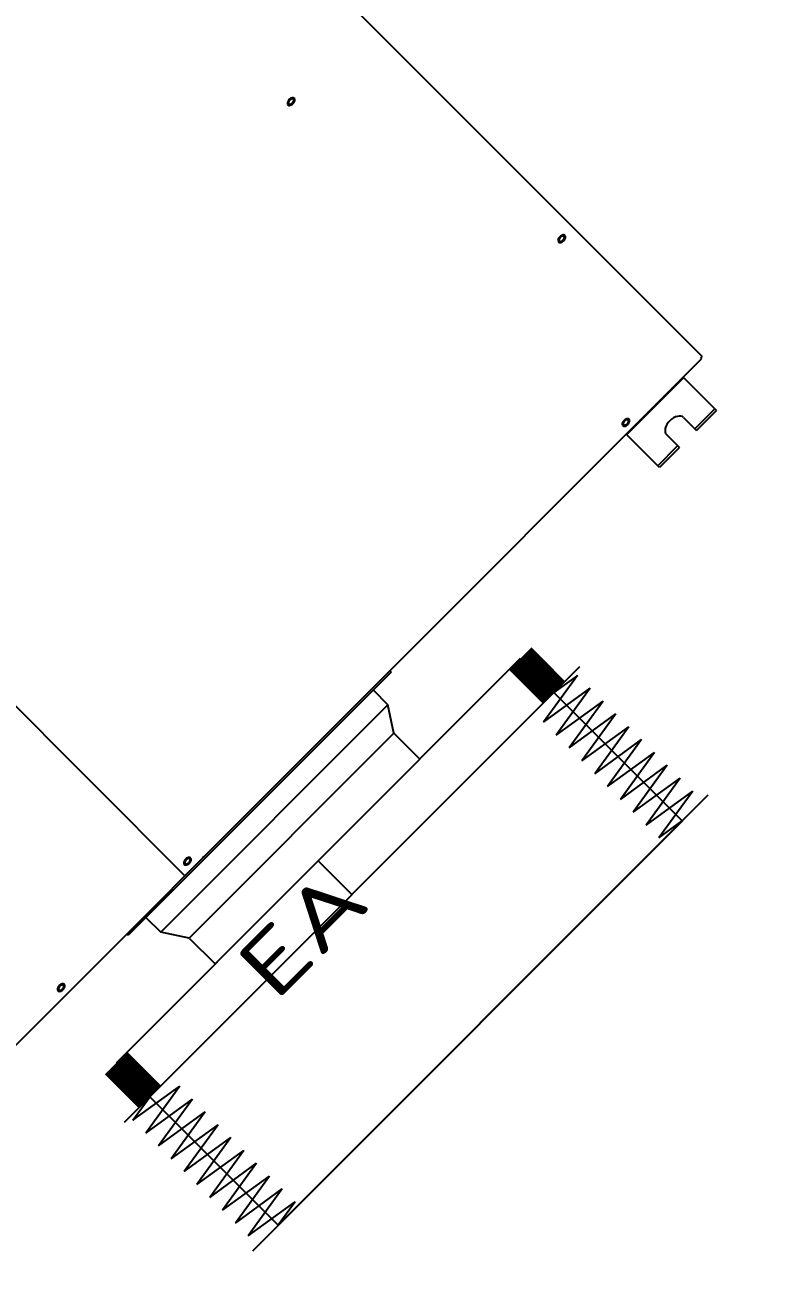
# Model space of a CAD drawing. Extents: x 815029915 to 815825525, y 579155098 to 579748855.
# Drawn here: x 815236520 to 815237344, y 579440407 to 579441779 of the extents above; entities that cross this region are included whole.
import ezdxf

# ---------------------------------------------------------------- set-up
doc = ezdxf.new("R2010")
doc.units = 0
doc.header["$LTSCALE"] = 100
doc.header["$MEASUREMENT"] = 0
doc.linetypes.add('CENTER2', pattern=[1.125, 0.75, -0.125, 0.125, -0.125])
for name, color, linetype in [('AXIS', 3, 'Continuous'), ('H-全热回收除霾新风机-设备', 7, 'Continuous'), ('H-通风-排风-中心线', 5, 'CENTER2'), ('H-通风-排风-法兰', 2, 'Continuous'), ('H-通风-排风-端线', 2, 'Continuous'), ('H-通风-排风-阀门', 7, 'Continuous'), ('H-通风-排风-风管', 31, 'Continuous')]:
    doc.layers.add(name, color=color, linetype=linetype)
doc.styles.add('_TCH_DIM_T3', font='SIMPLEX', dxfattribs={"width": 0.705882, "bigfont": 'GBCBIG'})
doc.styles.get("Standard").update_dxf_attribs({"font": 'gbenor.shx', "bigfont": 'gbcbig.shx'})
doc.dimstyles.new('_TCH_ARCH-100', dxfattribs={"dimscale": 100, "dimtxt": 2.975, "dimasz": 1, "dimexe": 2.5, "dimexo": 3, "dimgap": 1, "dimtad": 1, "dimdec": 0, "dimzin": 0, "dimdsep": 46, "dimtxsty": '_TCH_DIM_T3', "dimblk": 'ARCHTICK', "dimcen": 0.09, "dimclrt": 7, "dimazin": 2, "dimtfac": 1, "dimtdec": 0, "dimtix": 1, "dimtmove": 2, "dimatfit": 3, "dimfxl": 0, "dimtolj": 1, "dimtzin": 0, "dimarcsym": 0})

# ---------------------------------------------------------------- blocks, each defined once
blk = doc.blocks.new('_ArchTick')
at = {"color": 0, "linetype": 'ByBlock', "const_width": 0.4}
blk.add_lwpolyline([(-0.5, -0.5), (0.5, 0.5)], dxfattribs=at)
blk = doc.blocks.new('*D244')
at = {"layer": 'AXIS', "color": 0, "lineweight": -2, "transparency": 16777216}
for p, q in [((815249559.1, 579446438.2), (815251857.2, 579444140.1)), ((815236760.5, 579429396.9), (815251680.5, 579444316.9)), ((815234639.2, 579431518.2), (815236937.3, 579429220.2))]:
    blk.add_line(p, q, dxfattribs=at)
at = {"layer": 'Defpoints', "color": 0, "transparency": 16777216}
for p in [(815249347, 579446650.3), (815251680.5, 579444316.9), (815234427.1, 579431730.4)]:
    blk.add_point(p, dxfattribs=at)
at = {"layer": 'AXIS', "color": 0, "lineweight": -2, "transparency": 16777216, "xscale": 100, "yscale": 100, "zscale": 100}
for p, rotation in [((815251680.5, 579444316.9), 44.99999999977111), ((815236760.5, 579429396.9), 224.9999999997711)]:
    blk.add_blockref('_ArchTick', p, dxfattribs=dict(at, rotation=rotation))
at = {"layer": 'AXIS', "color": 7, "transparency": 16777216, "insert": (815244044.6, 579437032.8), "char_height": 297.5, "attachment_point": 5, "rotation": 45, "style": '_TCH_DIM_T3'}
blk.add_mtext('\\A1;21100', dxfattribs=at)
blk = doc.blocks.new('00000031Body')
for p, q in [((-237.5, 550), (-250, 500)), ((-237.5, 550), (-212.5, 450)), ((-212.5, 450), (-187.5, 550)), ((-187.5, 550), (-162.5, 450)), ((-162.5, 450), (-137.5, 550)), ((-137.5, 550), (-112.5, 450)), ((-112.5, 450), (-87.5, 550)), ((-87.5, 550), (-62.5, 450)), ((-62.5, 450), (-37.5, 550)), ((-37.5, 550), (-12.5, 450)), ((-12.5, 450), (12.5, 550)), ((12.5, 550), (37.5, 450)), ((37.5, 450), (62.5, 550)), ((62.5, 550), (87.5, 450)), ((87.5, 450), (112.5, 550)), ((112.5, 550), (137.5, 450)), ((137.5, 450), (162.5, 550)), ((162.5, 550), (187.5, 450)), ((187.5, 450), (212.5, 550)), ((212.5, 550), (237.5, 450)), ((-250, 500), (250, 500)), ((237.5, 450), (250, 500)), ((250, -500), (250, 500)), ((-237.5, -550), (-212.5, -450)), ((-212.5, -450), (-187.5, -550)), ((-187.5, -550), (-162.5, -450)), ((-162.5, -450), (-137.5, -550)), ((-137.5, -550), (-112.5, -450)), ((-112.5, -450), (-87.5, -550)), ((-87.5, -550), (-62.5, -450)), ((-62.5, -450), (-37.5, -550)), ((-37.5, -550), (-12.5, -450)), ((-12.5, -450), (12.5, -550)), ((12.5, -550), (37.5, -450)), ((37.5, -450), (62.5, -550)), ((62.5, -550), (87.5, -450)), ((87.5, -450), (112.5, -550)), ((112.5, -550), (137.5, -450)), ((137.5, -450), (162.5, -550)), ((162.5, -550), (187.5, -450)), ((187.5, -450), (212.5, -550)), ((212.5, -550), (237.5, -450)), ((237.5, -450), (250, -500)), ((-237.5, -550), (-250, -500))]:
    blk.add_line(p, q)
at = {"color": 0, "linetype": 'ByBlock', "lineweight": -2}
for p, q in [((-250, -500), (-250, 500)), ((250, -500), (250, 500)), ((-250, -500), (250, -500))]:
    blk.add_line(p, q, dxfattribs=at)

msp = doc.modelspace()

# ---------------------------------------------------------------- linework, layer by layer
at = {"layer": 'H-全热回收除霾新风机-设备'}
for p, q in [((815236521.3, 579442159), (815237266.6, 579441413.7)), ((815236521.3, 579442159), (815237266.6, 579441413.7)), ((815236812.9, 579441697.8), (815236812.1, 579441697.3)), ((815236812.9, 579441697.8), (815236812.1, 579441697.3)), ((815236813.7, 579441698.2), (815236812.9, 579441697.8)), ((815236813.7, 579441698.2), (815236812.9, 579441697.8)), ((815236814.5, 579441698.5), (815236813.7, 579441698.2)), ((815236814.5, 579441698.5), (815236813.7, 579441698.2)), ((815236815.2, 579441698.6), (815236814.5, 579441698.5)), ((815236815.2, 579441698.6), (815236814.5, 579441698.5)), ((815236815.9, 579441698.6), (815236815.2, 579441698.6)), ((815236815.9, 579441698.6), (815236815.2, 579441698.6)), ((815236816.5, 579441698.4), (815236815.9, 579441698.6)), ((815236816.5, 579441698.4), (815236815.9, 579441698.6)), ((815236817, 579441698), (815236816.5, 579441698.4)), ((815236817, 579441698), (815236816.5, 579441698.4)), ((815236817.4, 579441697.5), (815236817, 579441698)), ((815236817.4, 579441697.5), (815236817, 579441698)), ((815236809.5, 579441693.5), (815236809.4, 579441692.8)), ((815236809.5, 579441693.5), (815236809.4, 579441692.8)), ((815236809.4, 579441692.8), (815236809.4, 579441692.1)), ((815236809.4, 579441692.8), (815236809.4, 579441692.1)), ((815236809.4, 579441692.1), (815236809.6, 579441691.5)), ((815236809.4, 579441692.1), (815236809.6, 579441691.5)), ((815236809.8, 579441694.3), (815236809.5, 579441693.5)), ((815236809.8, 579441694.3), (815236809.5, 579441693.5)), ((815236809.6, 579441691.5), (815236810, 579441691)), ((815236809.6, 579441691.5), (815236810, 579441691)), ((815236810.2, 579441695.1), (815236809.8, 579441694.3)), ((815236810.2, 579441695.1), (815236809.8, 579441694.3)), ((815236810, 579441691), (815236810.5, 579441690.6)), ((815236810, 579441691), (815236810.5, 579441690.6)), ((815236810.7, 579441695.9), (815236810.2, 579441695.1)), ((815236810.7, 579441695.9), (815236810.2, 579441695.1)), ((815236810.5, 579441690.6), (815236811.1, 579441690.4)), ((815236810.5, 579441690.6), (815236811.1, 579441690.4)), ((815236810.8, 579441694.4), (815236810.6, 579441693.8)), ((815236810.8, 579441694.4), (815236810.6, 579441693.8)), ((815236810.6, 579441693.8), (815236810.6, 579441693.3)), ((815236810.6, 579441693.8), (815236810.6, 579441693.3)), ((815236810.6, 579441693.3), (815236810.6, 579441692.8)), ((815236810.6, 579441693.3), (815236810.6, 579441692.8)), ((815236810.6, 579441692.8), (815236810.7, 579441692.3)), ((815236810.6, 579441692.8), (815236810.7, 579441692.3)), ((815236811.4, 579441696.7), (815236810.7, 579441695.9)), ((815236811.4, 579441696.7), (815236810.7, 579441695.9)), ((815236810.7, 579441692.3), (815236811, 579441692)), ((815236810.7, 579441692.3), (815236811, 579441692)), ((815236811.1, 579441695), (815236810.8, 579441694.4)), ((815236811.1, 579441695), (815236810.8, 579441694.4)), ((815236811, 579441692), (815236811.3, 579441691.8)), ((815236811, 579441692), (815236811.3, 579441691.8)), ((815236811.5, 579441695.5), (815236811.1, 579441695)), ((815236811.5, 579441695.5), (815236811.1, 579441695)), ((815236811.1, 579441690.4), (815236811.8, 579441690.4)), ((815236811.1, 579441690.4), (815236811.8, 579441690.4)), ((815236811.3, 579441691.8), (815236811.8, 579441691.6)), ((815236811.3, 579441691.8), (815236811.8, 579441691.6)), ((815236812.1, 579441697.3), (815236811.4, 579441696.7)), ((815236812.1, 579441697.3), (815236811.4, 579441696.7)), ((815236812, 579441696), (815236811.5, 579441695.5)), ((815236812, 579441696), (815236811.5, 579441695.5)), ((815236811.8, 579441691.6), (815236812.3, 579441691.6)), ((815236811.8, 579441691.6), (815236812.3, 579441691.6)), ((815236811.8, 579441690.4), (815236812.5, 579441690.5)), ((815236811.8, 579441690.4), (815236812.5, 579441690.5)), ((815236812.5, 579441696.5), (815236812, 579441696)), ((815236812.5, 579441696.5), (815236812, 579441696)), ((815236812.3, 579441691.6), (815236812.8, 579441691.7)), ((815236812.3, 579441691.6), (815236812.8, 579441691.7)), ((815236813, 579441696.9), (815236812.5, 579441696.5)), ((815236813, 579441696.9), (815236812.5, 579441696.5)), ((815236812.5, 579441690.5), (815236813.3, 579441690.8)), ((815236812.5, 579441690.5), (815236813.3, 579441690.8)), ((815236812.8, 579441691.7), (815236813.4, 579441691.9)), ((815236812.8, 579441691.7), (815236813.4, 579441691.9)), ((815236813.6, 579441697.2), (815236813, 579441696.9)), ((815236813.6, 579441697.2), (815236813, 579441696.9)), ((815236813.3, 579441690.8), (815236814.1, 579441691.2)), ((815236813.3, 579441690.8), (815236814.1, 579441691.2)), ((815236813.4, 579441691.9), (815236813.9, 579441692.1)), ((815236813.4, 579441691.9), (815236813.9, 579441692.1)), ((815236814.2, 579441697.4), (815236813.6, 579441697.2)), ((815236814.2, 579441697.4), (815236813.6, 579441697.2)), ((815236813.9, 579441692.1), (815236814.5, 579441692.5)), ((815236813.9, 579441692.1), (815236814.5, 579441692.5)), ((815236814.1, 579441691.2), (815236814.9, 579441691.7)), ((815236814.1, 579441691.2), (815236814.9, 579441691.7)), ((815236814.7, 579441697.4), (815236814.2, 579441697.4)), ((815236814.7, 579441697.4), (815236814.2, 579441697.4)), ((815236814.5, 579441692.5), (815236815, 579441693)), ((815236814.5, 579441692.5), (815236815, 579441693)), ((815236815.2, 579441697.4), (815236814.7, 579441697.4)), ((815236815.2, 579441697.4), (815236814.7, 579441697.4)), ((815236814.9, 579441691.7), (815236815.6, 579441692.4)), ((815236814.9, 579441691.7), (815236815.6, 579441692.4)), ((815236815, 579441693), (815236815.5, 579441693.5)), ((815236815, 579441693), (815236815.5, 579441693.5)), ((815236815.7, 579441697.3), (815236815.2, 579441697.4)), ((815236815.7, 579441697.3), (815236815.2, 579441697.4)), ((815236815.5, 579441693.5), (815236815.9, 579441694.1)), ((815236815.5, 579441693.5), (815236815.9, 579441694.1)), ((815236815.6, 579441692.4), (815236816.3, 579441693.1)), ((815236815.6, 579441692.4), (815236816.3, 579441693.1)), ((815236816, 579441697), (815236815.7, 579441697.3)), ((815236816, 579441697), (815236815.7, 579441697.3)), ((815236815.9, 579441694.1), (815236816.2, 579441694.6)), ((815236815.9, 579441694.1), (815236816.2, 579441694.6)), ((815236816.3, 579441696.7), (815236816, 579441697)), ((815236816.3, 579441696.7), (815236816, 579441697)), ((815236816.2, 579441694.6), (815236816.3, 579441695.2)), ((815236816.2, 579441694.6), (815236816.3, 579441695.2)), ((815236816.4, 579441696.2), (815236816.3, 579441696.7)), ((815236816.4, 579441696.2), (815236816.3, 579441696.7)), ((815236816.3, 579441695.2), (815236816.4, 579441695.7)), ((815236816.3, 579441695.2), (815236816.4, 579441695.7)), ((815236816.3, 579441693.1), (815236816.8, 579441693.9)), ((815236816.3, 579441693.1), (815236816.8, 579441693.9)), ((815236816.4, 579441695.7), (815236816.4, 579441696.2)), ((815236816.4, 579441695.7), (815236816.4, 579441696.2)), ((815236816.8, 579441693.9), (815236817.2, 579441694.7)), ((815236816.8, 579441693.9), (815236817.2, 579441694.7)), ((815236817.2, 579441694.7), (815236817.5, 579441695.5)), ((815236817.2, 579441694.7), (815236817.5, 579441695.5)), ((815236817.6, 579441696.9), (815236817.4, 579441697.5)), ((815236817.6, 579441696.9), (815236817.4, 579441697.5)), ((815236817.5, 579441695.5), (815236817.6, 579441696.3)), ((815236817.5, 579441695.5), (815236817.6, 579441696.3)), ((815236817.6, 579441696.3), (815236817.6, 579441696.9)), ((815236817.6, 579441696.3), (815236817.6, 579441696.9)), ((815235949.3, 579441589), (815236696.5, 579440841.7)), ((815235949.3, 579441589), (815236696.5, 579440841.7)), ((815237111.1, 579441546.8), (815237110.3, 579441546.3)), ((815237111.1, 579441546.8), (815237110.3, 579441546.3)), ((815237111.9, 579441547.2), (815237111.1, 579441546.8)), ((815237111.9, 579441547.2), (815237111.1, 579441546.8)), ((815237112.7, 579441547.5), (815237111.9, 579441547.2)), ((815237112.7, 579441547.5), (815237111.9, 579441547.2)), ((815237113.5, 579441547.6), (815237112.7, 579441547.5)), ((815237113.5, 579441547.6), (815237112.7, 579441547.5)), ((815237114.2, 579441547.6), (815237113.5, 579441547.6)), ((815237114.2, 579441547.6), (815237113.5, 579441547.6)), ((815237114.8, 579441547.3), (815237114.2, 579441547.6)), ((815237114.8, 579441547.3), (815237114.2, 579441547.6)), ((815237115.3, 579441547), (815237114.8, 579441547.3)), ((815237115.3, 579441547), (815237114.8, 579441547.3)), ((815237115.6, 579441546.5), (815237115.3, 579441547)), ((815237115.6, 579441546.5), (815237115.3, 579441547)), ((815237107.7, 579441542.5), (815237107.6, 579441541.7)), ((815237107.7, 579441542.5), (815237107.6, 579441541.7)), ((815237107.6, 579441541.7), (815237107.7, 579441541)), ((815237107.6, 579441541.7), (815237107.7, 579441541)), ((815237108, 579441543.3), (815237107.7, 579441542.5)), ((815237108, 579441543.3), (815237107.7, 579441542.5)), ((815237107.7, 579441541), (815237107.9, 579441540.4)), ((815237107.7, 579441541), (815237107.9, 579441540.4)), ((815237107.9, 579441540.4), (815237108.2, 579441540)), ((815237107.9, 579441540.4), (815237108.2, 579441540)), ((815237108.4, 579441544.1), (815237108, 579441543.3)), ((815237108.4, 579441544.1), (815237108, 579441543.3)), ((815237108.2, 579441540), (815237108.7, 579441539.6)), ((815237108.2, 579441540), (815237108.7, 579441539.6)), ((815237109, 579441544.9), (815237108.4, 579441544.1)), ((815237109, 579441544.9), (815237108.4, 579441544.1)), ((815237108.7, 579441539.6), (815237109.3, 579441539.4)), ((815237108.7, 579441539.6), (815237109.3, 579441539.4)), ((815237108.9, 579441542.8), (815237108.8, 579441542.2)), ((815237108.9, 579441542.8), (815237108.8, 579441542.2)), ((815237108.8, 579441542.2), (815237108.8, 579441541.7)), ((815237108.8, 579441542.2), (815237108.8, 579441541.7)), ((815237108.8, 579441541.7), (815237109, 579441541.3)), ((815237108.8, 579441541.7), (815237109, 579441541.3)), ((815237109.1, 579441543.4), (815237108.9, 579441542.8)), ((815237109.1, 579441543.4), (815237108.9, 579441542.8)), ((815237109.6, 579441545.6), (815237109, 579441544.9)), ((815237109.6, 579441545.6), (815237109, 579441544.9)), ((815237109, 579441541.3), (815237109.2, 579441541)), ((815237109, 579441541.3), (815237109.2, 579441541)), ((815237109.4, 579441543.9), (815237109.1, 579441543.4)), ((815237109.4, 579441543.9), (815237109.1, 579441543.4)), ((815237109.2, 579441541), (815237109.6, 579441540.7)), ((815237109.2, 579441541), (815237109.6, 579441540.7)), ((815237109.3, 579441539.4), (815237110, 579441539.4)), ((815237109.3, 579441539.4), (815237110, 579441539.4)), ((815237109.8, 579441544.5), (815237109.4, 579441543.9)), ((815237109.8, 579441544.5), (815237109.4, 579441543.9)), ((815237110.3, 579441546.3), (815237109.6, 579441545.6)), ((815237110.3, 579441546.3), (815237109.6, 579441545.6)), ((815237109.6, 579441540.7), (815237110, 579441540.6)), ((815237109.6, 579441540.7), (815237110, 579441540.6)), ((815237110.2, 579441545), (815237109.8, 579441544.5)), ((815237110.2, 579441545), (815237109.8, 579441544.5)), ((815237110, 579441540.6), (815237110.5, 579441540.5)), ((815237110, 579441540.6), (815237110.5, 579441540.5)), ((815237110, 579441539.4), (815237110.8, 579441539.5)), ((815237110, 579441539.4), (815237110.8, 579441539.5)), ((815237110.7, 579441545.5), (815237110.2, 579441545)), ((815237110.7, 579441545.5), (815237110.2, 579441545)), ((815237110.5, 579441540.5), (815237111.1, 579441540.6)), ((815237110.5, 579441540.5), (815237111.1, 579441540.6)), ((815237111.3, 579441545.8), (815237110.7, 579441545.5)), ((815237111.3, 579441545.8), (815237110.7, 579441545.5)), ((815237110.8, 579441539.5), (815237111.6, 579441539.7)), ((815237110.8, 579441539.5), (815237111.6, 579441539.7)), ((815237111.1, 579441540.6), (815237111.6, 579441540.8)), ((815237111.1, 579441540.6), (815237111.6, 579441540.8)), ((815237111.9, 579441546.1), (815237111.3, 579441545.8)), ((815237111.9, 579441546.1), (815237111.3, 579441545.8)), ((815237111.6, 579441540.8), (815237112.2, 579441541.1)), ((815237111.6, 579441540.8), (815237112.2, 579441541.1)), ((815237111.6, 579441539.7), (815237112.4, 579441540.1)), ((815237111.6, 579441539.7), (815237112.4, 579441540.1)), ((815237112.4, 579441546.3), (815237111.9, 579441546.1)), ((815237112.4, 579441546.3), (815237111.9, 579441546.1)), ((815237112.2, 579441541.1), (815237112.8, 579441541.5)), ((815237112.2, 579441541.1), (815237112.8, 579441541.5)), ((815237113, 579441546.4), (815237112.4, 579441546.3)), ((815237113, 579441546.4), (815237112.4, 579441546.3)), ((815237112.4, 579441540.1), (815237113.2, 579441540.7)), ((815237112.4, 579441540.1), (815237113.2, 579441540.7)), ((815237112.8, 579441541.5), (815237113.3, 579441542)), ((815237112.8, 579441541.5), (815237113.3, 579441542)), ((815237113.5, 579441546.4), (815237113, 579441546.4)), ((815237113.5, 579441546.4), (815237113, 579441546.4)), ((815237113.2, 579441540.7), (815237113.9, 579441541.3)), ((815237113.2, 579441540.7), (815237113.9, 579441541.3)), ((815237113.3, 579441542), (815237113.7, 579441542.5)), ((815237113.3, 579441542), (815237113.7, 579441542.5)), ((815237113.9, 579441546.2), (815237113.5, 579441546.4)), ((815237113.9, 579441546.2), (815237113.5, 579441546.4)), ((815237113.7, 579441546.2), (815237114.5, 579441545.5)), ((815237113.7, 579441546.2), (815237114.5, 579441545.5)), ((815237113.7, 579441542.5), (815237114.1, 579441543)), ((815237113.7, 579441542.5), (815237114.1, 579441543)), ((815237114.3, 579441546), (815237113.9, 579441546.2)), ((815237114.3, 579441546), (815237113.9, 579441546.2)), ((815237113.9, 579441541.3), (815237114.5, 579441542.1)), ((815237113.9, 579441541.3), (815237114.5, 579441542.1)), ((815237114.1, 579441543), (815237114.4, 579441543.6)), ((815237114.1, 579441543), (815237114.4, 579441543.6)), ((815237114.5, 579441545.6), (815237114.3, 579441546)), ((815237114.5, 579441545.6), (815237114.3, 579441546)), ((815237114.4, 579441543.6), (815237114.6, 579441544.2)), ((815237114.4, 579441543.6), (815237114.6, 579441544.2)), ((815237114.6, 579441545.2), (815237114.5, 579441545.6)), ((815237114.6, 579441545.2), (815237114.5, 579441545.6)), ((815237114.5, 579441542.1), (815237115.1, 579441542.8)), ((815237114.5, 579441542.1), (815237115.1, 579441542.8)), ((815237114.7, 579441544.7), (815237114.6, 579441545.2)), ((815237114.7, 579441544.7), (815237114.6, 579441545.2)), ((815237114.6, 579441544.2), (815237114.7, 579441544.7)), ((815237114.6, 579441544.2), (815237114.7, 579441544.7)), ((815237115.1, 579441542.8), (815237115.5, 579441543.7)), ((815237115.1, 579441542.8), (815237115.5, 579441543.7)), ((815237115.5, 579441543.7), (815237115.8, 579441544.5)), ((815237115.5, 579441543.7), (815237115.8, 579441544.5)), ((815237115.8, 579441545.9), (815237115.6, 579441546.5)), ((815237115.8, 579441545.9), (815237115.6, 579441546.5)), ((815237115.9, 579441545.2), (815237115.8, 579441545.9)), ((815237115.9, 579441545.2), (815237115.8, 579441545.9)), ((815237115.8, 579441544.5), (815237115.9, 579441545.2)), ((815237115.8, 579441544.5), (815237115.9, 579441545.2)), ((815235854.1, 579439999.3), (815237266, 579441411.2)), ((815235854.1, 579439999.3), (815237266, 579441411.2)), ((815237265, 579441412.1), (815237266.6, 579441413.7)), ((815237265, 579441412.1), (815237266.6, 579441413.7)), ((815237265, 579441412.1), (815237266, 579441411.2)), ((815237265, 579441412.1), (815237266, 579441411.2)), ((815237183.4, 579441327.7), (815237246.1, 579441390.3)), ((815237183.4, 579441327.7), (815237246.1, 579441390.3)), ((815237282.3, 579441354.2), (815237245.6, 579441390.8)), ((815237282.3, 579441354.2), (815237245.6, 579441390.8)), ((815237258.4, 579441334.2), (815237280.4, 579441356.1)), ((815237258.4, 579441334.2), (815237280.4, 579441356.1)), ((815237178.8, 579441340.9), (815237178.6, 579441340.1)), ((815237178.8, 579441340.9), (815237178.6, 579441340.1)), ((815237179.2, 579441341.7), (815237178.8, 579441340.9)), ((815237179.2, 579441341.7), (815237178.8, 579441340.9)), ((815237179.8, 579441342.5), (815237179.2, 579441341.7)), ((815237179.8, 579441342.5), (815237179.2, 579441341.7)), ((815237179.9, 579441341), (815237179.7, 579441340.4)), ((815237179.9, 579441341), (815237179.7, 579441340.4)), ((815237180.4, 579441343.2), (815237179.8, 579441342.5)), ((815237180.4, 579441343.2), (815237179.8, 579441342.5)), ((815237180.2, 579441341.6), (815237179.9, 579441341)), ((815237180.2, 579441341.6), (815237179.9, 579441341)), ((815237180.6, 579441342.1), (815237180.2, 579441341.6)), ((815237180.6, 579441342.1), (815237180.2, 579441341.6)), ((815237181.2, 579441343.9), (815237180.4, 579441343.2)), ((815237181.2, 579441343.9), (815237180.4, 579441343.2)), ((815237181, 579441342.6), (815237180.6, 579441342.1)), ((815237181, 579441342.6), (815237180.6, 579441342.1)), ((815237181.6, 579441343.1), (815237181, 579441342.6)), ((815237181.6, 579441343.1), (815237181, 579441342.6)), ((815237181.9, 579441344.4), (815237181.2, 579441343.9)), ((815237181.9, 579441344.4), (815237181.2, 579441343.9)), ((815237182.1, 579441343.5), (815237181.6, 579441343.1)), ((815237182.1, 579441343.5), (815237181.6, 579441343.1)), ((815237182.7, 579441344.8), (815237181.9, 579441344.4)), ((815237182.7, 579441344.8), (815237181.9, 579441344.4)), ((815237182.7, 579441343.8), (815237182.1, 579441343.5)), ((815237182.7, 579441343.8), (815237182.1, 579441343.5)), ((815237183.5, 579441345.1), (815237182.7, 579441344.8)), ((815237183.5, 579441345.1), (815237182.7, 579441344.8)), ((815237183.3, 579441344), (815237182.7, 579441343.8)), ((815237183.3, 579441344), (815237182.7, 579441343.8)), ((815237183.8, 579441344), (815237183.3, 579441344)), ((815237183.8, 579441344), (815237183.3, 579441344)), ((815237184.3, 579441345.2), (815237183.5, 579441345.1)), ((815237184.3, 579441345.2), (815237183.5, 579441345.1)), ((815237184.3, 579441344), (815237183.8, 579441344)), ((815237184.3, 579441344), (815237183.8, 579441344)), ((815237185, 579441345.2), (815237184.3, 579441345.2)), ((815237185, 579441345.2), (815237184.3, 579441345.2)), ((815237184.7, 579441343.9), (815237184.3, 579441344)), ((815237184.7, 579441343.9), (815237184.3, 579441344)), ((815237185.1, 579441343.6), (815237184.7, 579441343.9)), ((815237185.1, 579441343.6), (815237184.7, 579441343.9)), ((815237184.9, 579441340.7), (815237185.2, 579441341.2)), ((815237184.9, 579441340.7), (815237185.2, 579441341.2)), ((815237185.6, 579441345), (815237185, 579441345.2)), ((815237185.6, 579441345), (815237185, 579441345.2)), ((815237185.3, 579441343.3), (815237185.1, 579441343.6)), ((815237185.3, 579441343.3), (815237185.1, 579441343.6)), ((815237185.2, 579441341.2), (815237185.4, 579441341.8)), ((815237185.2, 579441341.2), (815237185.4, 579441341.8)), ((815237185.5, 579441342.8), (815237185.3, 579441343.3)), ((815237185.5, 579441342.8), (815237185.3, 579441343.3)), ((815237185.4, 579441341.8), (815237185.5, 579441342.3)), ((815237185.4, 579441341.8), (815237185.5, 579441342.3)), ((815237185.5, 579441342.3), (815237185.5, 579441342.8)), ((815237185.5, 579441342.3), (815237185.5, 579441342.8)), ((815237186.1, 579441344.6), (815237185.6, 579441345)), ((815237186.1, 579441344.6), (815237185.6, 579441345)), ((815237185.9, 579441340.5), (815237186.3, 579441341.3)), ((815237185.9, 579441340.5), (815237186.3, 579441341.3)), ((815237186.4, 579441344.1), (815237186.1, 579441344.6)), ((815237186.4, 579441344.1), (815237186.1, 579441344.6)), ((815237186.3, 579441341.3), (815237186.6, 579441342.1)), ((815237186.3, 579441341.3), (815237186.6, 579441342.1)), ((815237186.6, 579441343.5), (815237186.4, 579441344.1)), ((815237186.6, 579441343.5), (815237186.4, 579441344.1)), ((815237186.7, 579441342.8), (815237186.6, 579441343.5)), ((815237186.7, 579441342.8), (815237186.6, 579441343.5)), ((815237186.6, 579441342.1), (815237186.7, 579441342.8)), ((815237186.6, 579441342.1), (815237186.7, 579441342.8)), ((815237230.9, 579441342.8), (815237229.2, 579441340.9)), ((815237230.9, 579441342.8), (815237229.2, 579441340.9)), ((815237232.9, 579441344.6), (815237230.9, 579441342.8)), ((815237232.9, 579441344.6), (815237230.9, 579441342.8)), ((815237235, 579441346), (815237232.9, 579441344.6)), ((815237235, 579441346), (815237232.9, 579441344.6)), ((815237237.1, 579441347.1), (815237235, 579441346)), ((815237237.1, 579441347.1), (815237235, 579441346)), ((815237239.3, 579441347.8), (815237237.1, 579441347.1)), ((815237239.3, 579441347.8), (815237237.1, 579441347.1)), ((815237241.3, 579441348.1), (815237239.3, 579441347.8)), ((815237241.3, 579441348.1), (815237239.3, 579441347.8)), ((815237243.2, 579441348), (815237241.3, 579441348.1)), ((815237243.2, 579441348), (815237241.3, 579441348.1)), ((815237244.8, 579441347.5), (815237243.2, 579441348)), ((815237244.8, 579441347.5), (815237243.2, 579441348)), ((815237246.1, 579441346.5), (815237244.8, 579441347.5)), ((815237246.1, 579441346.5), (815237244.8, 579441347.5)), ((815237246.1, 579441346.5), (815237260.3, 579441332.2)), ((815237246.1, 579441346.5), (815237260.3, 579441332.2)), ((815237282.3, 579441354.2), (815237260.3, 579441332.2)), ((815237282.3, 579441354.2), (815237260.3, 579441332.2)), ((815237178.6, 579441340.1), (815237178.4, 579441339.4)), ((815237178.6, 579441340.1), (815237178.4, 579441339.4)), ((815237178.4, 579441339.4), (815237178.5, 579441338.7)), ((815237178.4, 579441339.4), (815237178.5, 579441338.7)), ((815237178.5, 579441338.7), (815237178.7, 579441338.1)), ((815237178.5, 579441338.7), (815237178.7, 579441338.1)), ((815237178.7, 579441338.1), (815237179, 579441337.6)), ((815237178.7, 579441338.1), (815237179, 579441337.6)), ((815237179, 579441337.6), (815237179.5, 579441337.2)), ((815237179, 579441337.6), (815237179.5, 579441337.2)), ((815237179.5, 579441337.2), (815237180.1, 579441337)), ((815237179.5, 579441337.2), (815237180.1, 579441337)), ((815237179.7, 579441340.4), (815237179.6, 579441339.9)), ((815237179.7, 579441340.4), (815237179.6, 579441339.9)), ((815237179.6, 579441339.9), (815237179.7, 579441339.4)), ((815237179.6, 579441339.9), (815237179.7, 579441339.4)), ((815237179.7, 579441339.4), (815237179.8, 579441338.9)), ((815237179.7, 579441339.4), (815237179.8, 579441338.9)), ((815237179.8, 579441338.9), (815237180.1, 579441338.6)), ((815237179.8, 579441338.9), (815237180.1, 579441338.6)), ((815237180.1, 579441338.6), (815237180.4, 579441338.3)), ((815237180.1, 579441338.6), (815237180.4, 579441338.3)), ((815237180.1, 579441337), (815237180.8, 579441337)), ((815237180.1, 579441337), (815237180.8, 579441337)), ((815237180.4, 579441338.3), (815237180.8, 579441338.2)), ((815237180.4, 579441338.3), (815237180.8, 579441338.2)), ((815237180.8, 579441338.2), (815237181.3, 579441338.2)), ((815237180.8, 579441338.2), (815237181.3, 579441338.2)), ((815237180.8, 579441337), (815237181.6, 579441337.1)), ((815237180.8, 579441337), (815237181.6, 579441337.1)), ((815237181.3, 579441338.2), (815237181.9, 579441338.3)), ((815237181.3, 579441338.2), (815237181.9, 579441338.3)), ((815237181.6, 579441337.1), (815237182.4, 579441337.4)), ((815237181.6, 579441337.1), (815237182.4, 579441337.4)), ((815237181.9, 579441338.3), (815237182.4, 579441338.4)), ((815237181.9, 579441338.3), (815237182.4, 579441338.4)), ((815237182.4, 579441338.4), (815237183, 579441338.7)), ((815237182.4, 579441338.4), (815237183, 579441338.7)), ((815237182.4, 579441337.4), (815237183.2, 579441337.8)), ((815237182.4, 579441337.4), (815237183.2, 579441337.8)), ((815237183, 579441338.7), (815237183.6, 579441339.1)), ((815237183, 579441338.7), (815237183.6, 579441339.1)), ((815237219.6, 579441291.5), (815237183, 579441328.2)), ((815237219.6, 579441291.5), (815237183, 579441328.2)), ((815237183.2, 579441337.8), (815237184, 579441338.3)), ((815237183.2, 579441337.8), (815237184, 579441338.3)), ((815237183.6, 579441339.1), (815237184.1, 579441339.6)), ((815237183.6, 579441339.1), (815237184.1, 579441339.6)), ((815237184, 579441338.3), (815237184.7, 579441339)), ((815237184, 579441338.3), (815237184.7, 579441339)), ((815237184.1, 579441339.6), (815237184.5, 579441340.1)), ((815237184.1, 579441339.6), (815237184.5, 579441340.1)), ((815237184.5, 579441340.1), (815237184.9, 579441340.7)), ((815237184.5, 579441340.1), (815237184.9, 579441340.7)), ((815237184.7, 579441339), (815237185.4, 579441339.7)), ((815237184.7, 579441339), (815237185.4, 579441339.7)), ((815237185.4, 579441339.7), (815237185.9, 579441340.5)), ((815237185.4, 579441339.7), (815237185.9, 579441340.5)), ((815237226, 579441334.5), (815237225.7, 579441332.5)), ((815237226, 579441334.5), (815237225.7, 579441332.5)), ((815237225.7, 579441332.5), (815237225.8, 579441330.6)), ((815237225.7, 579441332.5), (815237225.8, 579441330.6)), ((815237225.8, 579441330.6), (815237226.3, 579441329)), ((815237225.8, 579441330.6), (815237226.3, 579441329)), ((815237226.7, 579441336.7), (815237226, 579441334.5)), ((815237226.7, 579441336.7), (815237226, 579441334.5)), ((815237226.3, 579441329), (815237227.3, 579441327.7)), ((815237226.3, 579441329), (815237227.3, 579441327.7)), ((815237227.8, 579441338.8), (815237226.7, 579441336.7)), ((815237227.8, 579441338.8), (815237226.7, 579441336.7)), ((815237241.5, 579441313.5), (815237227.3, 579441327.7)), ((815237241.5, 579441313.5), (815237227.3, 579441327.7)), ((815237229.2, 579441340.9), (815237227.8, 579441338.8)), ((815237229.2, 579441340.9), (815237227.8, 579441338.8)), ((815237217.7, 579441293.4), (815237239.6, 579441315.4)), ((815237217.7, 579441293.4), (815237239.6, 579441315.4)), ((815237241.5, 579441313.5), (815237219.6, 579441291.5)), ((815237241.5, 579441313.5), (815237219.6, 579441291.5)), ((815236922.2, 579441067.4), (815236923.6, 579441066)), ((815236922.2, 579441067.4), (815236923.6, 579441066)), ((815236923.6, 579441066), (815236633.9, 579440776.3)), ((815236923.6, 579441066), (815236633.9, 579440776.3)), ((815236904.1, 579441046.4), (815236920.2, 579441030.2)), ((815236904.1, 579441046.4), (815236920.2, 579441030.2)), ((815236920.2, 579441030.2), (815236669.7, 579440779.6)), ((815236920.2, 579441030.2), (815236669.7, 579440779.6)), ((815236926.7, 579440998.7), (815236920.2, 579441030.2)), ((815236926.7, 579440998.7), (815236920.2, 579441030.2)), ((815236926.7, 579440998.7), (815236701.2, 579440773.1)), ((815236926.7, 579440998.7), (815236701.2, 579440773.1)), ((815236926.7, 579440998.7), (815236955.3, 579440970.1)), ((815236926.7, 579440998.7), (815236955.3, 579440970.1)), ((815236955.3, 579440970.1), (815236729.8, 579440744.6)), ((815236955.3, 579440970.1), (815236729.8, 579440744.6)), ((815236698.6, 579440861.1), (815236697.9, 579440860.6)), ((815236698.6, 579440861.1), (815236697.9, 579440860.6)), ((815236699.4, 579440861.5), (815236698.6, 579440861.1)), ((815236699.4, 579440861.5), (815236698.6, 579440861.1)), ((815236700.2, 579440861.8), (815236699.4, 579440861.5)), ((815236700.2, 579440861.8), (815236699.4, 579440861.5)), ((815236701, 579440861.9), (815236700.2, 579440861.8)), ((815236701, 579440861.9), (815236700.2, 579440861.8)), ((815236701.7, 579440861.9), (815236701, 579440861.9)), ((815236701.7, 579440861.9), (815236701, 579440861.9)), ((815236702.3, 579440861.7), (815236701.7, 579440861.9)), ((815236702.3, 579440861.7), (815236701.7, 579440861.9)), ((815236702.8, 579440861.3), (815236702.3, 579440861.7)), ((815236702.8, 579440861.3), (815236702.3, 579440861.7)), ((815236703.1, 579440860.8), (815236702.8, 579440861.3)), ((815236703.1, 579440860.8), (815236702.8, 579440861.3)), ((815236703.3, 579440860.2), (815236703.1, 579440860.8)), ((815236703.3, 579440860.2), (815236703.1, 579440860.8)), ((815236715.9, 579440863.1), (815236716.9, 579440862.1)), ((815236715.9, 579440863.1), (815236716.9, 579440862.1)), ((815236695.3, 579440856.8), (815236695.1, 579440856.1)), ((815236695.3, 579440856.8), (815236695.1, 579440856.1)), ((815236695.1, 579440856.1), (815236695.2, 579440855.4)), ((815236695.1, 579440856.1), (815236695.2, 579440855.4)), ((815236695.2, 579440855.4), (815236695.4, 579440854.8)), ((815236695.2, 579440855.4), (815236695.4, 579440854.8)), ((815236695.5, 579440857.6), (815236695.3, 579440856.8)), ((815236695.5, 579440857.6), (815236695.3, 579440856.8)), ((815236695.4, 579440854.8), (815236695.7, 579440854.3)), ((815236695.4, 579440854.8), (815236695.7, 579440854.3)), ((815236695.9, 579440858.4), (815236695.5, 579440857.6)), ((815236695.9, 579440858.4), (815236695.5, 579440857.6)), ((815236695.7, 579440854.3), (815236696.2, 579440853.9)), ((815236695.7, 579440854.3), (815236696.2, 579440853.9)), ((815236696.5, 579440859.2), (815236695.9, 579440858.4)), ((815236696.5, 579440859.2), (815236695.9, 579440858.4)), ((815236696.2, 579440853.9), (815236696.8, 579440853.7)), ((815236696.2, 579440853.9), (815236696.8, 579440853.7)), ((815236696.4, 579440857.1), (815236696.3, 579440856.6)), ((815236696.4, 579440857.1), (815236696.3, 579440856.6)), ((815236696.3, 579440856.6), (815236696.4, 579440856.1)), ((815236696.3, 579440856.6), (815236696.4, 579440856.1)), ((815236696.6, 579440857.7), (815236696.4, 579440857.1)), ((815236696.6, 579440857.7), (815236696.4, 579440857.1)), ((815236696.4, 579440856.1), (815236696.5, 579440855.6)), ((815236696.4, 579440856.1), (815236696.5, 579440855.6)), ((815236697.1, 579440860), (815236696.5, 579440859.2)), ((815236697.1, 579440860), (815236696.5, 579440859.2)), ((815236696.5, 579440855.6), (815236696.8, 579440855.3)), ((815236696.5, 579440855.6), (815236696.8, 579440855.3)), ((815236696.9, 579440858.3), (815236696.6, 579440857.7)), ((815236696.9, 579440858.3), (815236696.6, 579440857.7)), ((815236696.8, 579440855.3), (815236697.1, 579440855.1)), ((815236696.8, 579440855.3), (815236697.1, 579440855.1)), ((815236696.8, 579440853.7), (815236697.5, 579440853.7)), ((815236696.8, 579440853.7), (815236697.5, 579440853.7)), ((815236697.3, 579440858.8), (815236696.9, 579440858.3)), ((815236697.3, 579440858.8), (815236696.9, 579440858.3)), ((815236697.9, 579440860.6), (815236697.1, 579440860)), ((815236697.9, 579440860.6), (815236697.1, 579440860)), ((815236697.1, 579440855.1), (815236697.5, 579440854.9)), ((815236697.1, 579440855.1), (815236697.5, 579440854.9)), ((815236697.7, 579440859.3), (815236697.3, 579440858.8)), ((815236697.7, 579440859.3), (815236697.3, 579440858.8)), ((815236697.5, 579440854.9), (815236698, 579440854.9)), ((815236697.5, 579440854.9), (815236698, 579440854.9)), ((815236697.5, 579440853.7), (815236698.3, 579440853.8)), ((815236697.5, 579440853.7), (815236698.3, 579440853.8)), ((815236698.3, 579440859.8), (815236697.7, 579440859.3)), ((815236698.3, 579440859.8), (815236697.7, 579440859.3)), ((815236698, 579440854.9), (815236698.6, 579440855)), ((815236698, 579440854.9), (815236698.6, 579440855)), ((815236698.8, 579440860.2), (815236698.3, 579440859.8)), ((815236698.8, 579440860.2), (815236698.3, 579440859.8)), ((815236698.3, 579440853.8), (815236699.1, 579440854.1)), ((815236698.3, 579440853.8), (815236699.1, 579440854.1)), ((815236698.6, 579440855), (815236699.1, 579440855.2)), ((815236698.6, 579440855), (815236699.1, 579440855.2)), ((815236699.4, 579440860.5), (815236698.8, 579440860.2)), ((815236699.4, 579440860.5), (815236698.8, 579440860.2)), ((815236699.1, 579440855.2), (815236699.7, 579440855.4)), ((815236699.1, 579440855.2), (815236699.7, 579440855.4)), ((815236699.1, 579440854.1), (815236699.9, 579440854.5)), ((815236699.1, 579440854.1), (815236699.9, 579440854.5)), ((815236700, 579440860.7), (815236699.4, 579440860.5)), ((815236700, 579440860.7), (815236699.4, 579440860.5)), ((815236699.7, 579440855.4), (815236700.3, 579440855.8)), ((815236699.7, 579440855.4), (815236700.3, 579440855.8)), ((815236699.9, 579440854.5), (815236700.7, 579440855)), ((815236699.9, 579440854.5), (815236700.7, 579440855)), ((815236700.5, 579440860.7), (815236700, 579440860.7)), ((815236700.5, 579440860.7), (815236700, 579440860.7)), ((815236700.3, 579440855.8), (815236700.8, 579440856.3)), ((815236700.3, 579440855.8), (815236700.8, 579440856.3)), ((815236701, 579440860.7), (815236700.5, 579440860.7)), ((815236701, 579440860.7), (815236700.5, 579440860.7)), ((815236700.7, 579440855), (815236701.4, 579440855.7)), ((815236700.7, 579440855), (815236701.4, 579440855.7)), ((815236700.8, 579440856.3), (815236701.3, 579440856.8)), ((815236700.8, 579440856.3), (815236701.3, 579440856.8)), ((815236701.4, 579440860.6), (815236701, 579440860.7)), ((815236701.4, 579440860.6), (815236701, 579440860.7)), ((815236701.3, 579440856.8), (815236701.6, 579440857.4)), ((815236701.3, 579440856.8), (815236701.6, 579440857.4)), ((815236701.8, 579440860.3), (815236701.4, 579440860.6)), ((815236701.8, 579440860.3), (815236701.4, 579440860.6)), ((815236701.4, 579440855.7), (815236702.1, 579440856.4)), ((815236701.4, 579440855.7), (815236702.1, 579440856.4)), ((815236701.6, 579440857.4), (815236701.9, 579440857.9)), ((815236701.6, 579440857.4), (815236701.9, 579440857.9)), ((815236702, 579440860), (815236701.8, 579440860.3)), ((815236702, 579440860), (815236701.8, 579440860.3)), ((815236701.9, 579440857.9), (815236702.1, 579440858.5)), ((815236701.9, 579440857.9), (815236702.1, 579440858.5)), ((815236702.2, 579440859.5), (815236702, 579440860)), ((815236702.2, 579440859.5), (815236702, 579440860)), ((815236702.1, 579440858.5), (815236702.2, 579440859)), ((815236702.1, 579440858.5), (815236702.2, 579440859)), ((815236702.1, 579440856.4), (815236702.6, 579440857.2)), ((815236702.1, 579440856.4), (815236702.6, 579440857.2)), ((815236702.2, 579440859), (815236702.2, 579440859.5)), ((815236702.2, 579440859), (815236702.2, 579440859.5)), ((815236702.6, 579440857.2), (815236703, 579440858)), ((815236702.6, 579440857.2), (815236703, 579440858)), ((815236703, 579440858), (815236703.3, 579440858.8)), ((815236703, 579440858), (815236703.3, 579440858.8)), ((815236703.4, 579440859.5), (815236703.3, 579440860.2)), ((815236703.4, 579440859.5), (815236703.3, 579440860.2)), ((815236703.3, 579440858.8), (815236703.4, 579440859.5)), ((815236703.3, 579440858.8), (815236703.4, 579440859.5)), ((815236653.5, 579440795.8), (815236669.7, 579440779.6)), ((815236653.5, 579440795.8), (815236669.7, 579440779.6)), ((815236701.2, 579440773.1), (815236669.7, 579440779.6)), ((815236701.2, 579440773.1), (815236669.7, 579440779.6)), ((815236632.5, 579440777.7), (815236633.9, 579440776.3)), ((815236632.5, 579440777.7), (815236633.9, 579440776.3)), ((815236701.2, 579440773.1), (815236729.8, 579440744.6)), ((815236701.2, 579440773.1), (815236729.8, 579440744.6)), ((815236556, 579440717.6), (815236555.9, 579440716.8)), ((815236556, 579440717.6), (815236555.9, 579440716.8)), ((815236555.9, 579440716.8), (815236556, 579440716.1)), ((815236555.9, 579440716.8), (815236556, 579440716.1)), ((815236556.3, 579440718.4), (815236556, 579440717.6)), ((815236556.3, 579440718.4), (815236556, 579440717.6)), ((815236556, 579440716.1), (815236556.2, 579440715.5)), ((815236556, 579440716.1), (815236556.2, 579440715.5)), ((815236556.2, 579440715.5), (815236556.5, 579440715)), ((815236556.2, 579440715.5), (815236556.5, 579440715)), ((815236556.7, 579440719.2), (815236556.3, 579440718.4)), ((815236556.7, 579440719.2), (815236556.3, 579440718.4)), ((815236556.5, 579440715), (815236557, 579440714.7)), ((815236556.5, 579440715), (815236557, 579440714.7)), ((815236557.2, 579440720), (815236556.7, 579440719.2)), ((815236557.2, 579440720), (815236556.7, 579440719.2)), ((815236557, 579440714.7), (815236557.6, 579440714.5)), ((815236557, 579440714.7), (815236557.6, 579440714.5)), ((815236557.2, 579440717.9), (815236557.1, 579440717.3)), ((815236557.2, 579440717.9), (815236557.1, 579440717.3)), ((815236557.1, 579440717.3), (815236557.1, 579440716.8)), ((815236557.1, 579440717.3), (815236557.1, 579440716.8)), ((815236557.1, 579440716.8), (815236557.3, 579440716.4)), ((815236557.1, 579440716.8), (815236557.3, 579440716.4)), ((815236557.9, 579440720.7), (815236557.2, 579440720)), ((815236557.9, 579440720.7), (815236557.2, 579440720)), ((815236557.4, 579440718.4), (815236557.2, 579440717.9)), ((815236557.4, 579440718.4), (815236557.2, 579440717.9)), ((815236557.3, 579440716.4), (815236557.5, 579440716.1)), ((815236557.3, 579440716.4), (815236557.5, 579440716.1)), ((815236557.7, 579440719), (815236557.4, 579440718.4)), ((815236557.7, 579440719), (815236557.4, 579440718.4)), ((815236557.5, 579440716.1), (815236557.9, 579440715.8)), ((815236557.5, 579440716.1), (815236557.9, 579440715.8)), ((815236557.6, 579440714.5), (815236558.3, 579440714.4)), ((815236557.6, 579440714.5), (815236558.3, 579440714.4)), ((815236558, 579440719.6), (815236557.7, 579440719)), ((815236558, 579440719.6), (815236557.7, 579440719)), ((815236558.6, 579440721.4), (815236557.9, 579440720.7)), ((815236558.6, 579440721.4), (815236557.9, 579440720.7)), ((815236557.9, 579440715.8), (815236558.3, 579440715.7)), ((815236557.9, 579440715.8), (815236558.3, 579440715.7)), ((815236558.5, 579440720.1), (815236558, 579440719.6)), ((815236558.5, 579440720.1), (815236558, 579440719.6)), ((815236558.3, 579440715.7), (815236558.8, 579440715.6)), ((815236558.3, 579440715.7), (815236558.8, 579440715.6)), ((815236558.3, 579440714.4), (815236559.1, 579440714.6)), ((815236558.3, 579440714.4), (815236559.1, 579440714.6)), ((815236559, 579440720.6), (815236558.5, 579440720.1)), ((815236559, 579440720.6), (815236558.5, 579440720.1)), ((815236559.4, 579440721.9), (815236558.6, 579440721.4)), ((815236559.4, 579440721.9), (815236558.6, 579440721.4)), ((815236558.8, 579440715.6), (815236559.3, 579440715.7)), ((815236558.8, 579440715.6), (815236559.3, 579440715.7)), ((815236559.6, 579440720.9), (815236559, 579440720.6)), ((815236559.6, 579440720.9), (815236559, 579440720.6)), ((815236559.1, 579440714.6), (815236559.9, 579440714.8)), ((815236559.1, 579440714.6), (815236559.9, 579440714.8)), ((815236559.3, 579440715.7), (815236559.9, 579440715.9)), ((815236559.3, 579440715.7), (815236559.9, 579440715.9)), ((815236560.2, 579440722.3), (815236559.4, 579440721.9)), ((815236560.2, 579440722.3), (815236559.4, 579440721.9)), ((815236560.2, 579440721.2), (815236559.6, 579440720.9)), ((815236560.2, 579440721.2), (815236559.6, 579440720.9)), ((815236559.9, 579440715.9), (815236560.5, 579440716.2)), ((815236559.9, 579440715.9), (815236560.5, 579440716.2)), ((815236559.9, 579440714.8), (815236560.7, 579440715.2)), ((815236559.9, 579440714.8), (815236560.7, 579440715.2)), ((815236561, 579440722.6), (815236560.2, 579440722.3)), ((815236561, 579440722.6), (815236560.2, 579440722.3)), ((815236560.7, 579440721.4), (815236560.2, 579440721.2)), ((815236560.7, 579440721.4), (815236560.2, 579440721.2)), ((815236560.5, 579440716.2), (815236561, 579440716.6)), ((815236560.5, 579440716.2), (815236561, 579440716.6)), ((815236561.3, 579440721.5), (815236560.7, 579440721.4)), ((815236561.3, 579440721.5), (815236560.7, 579440721.4)), ((815236560.7, 579440715.2), (815236561.4, 579440715.8)), ((815236560.7, 579440715.2), (815236561.4, 579440715.8)), ((815236561.8, 579440722.7), (815236561, 579440722.6)), ((815236561.8, 579440722.7), (815236561, 579440722.6)), ((815236561, 579440716.6), (815236561.6, 579440717)), ((815236561, 579440716.6), (815236561.6, 579440717)), ((815236561.8, 579440721.5), (815236561.3, 579440721.5)), ((815236561.8, 579440721.5), (815236561.3, 579440721.5)), ((815236561.4, 579440715.8), (815236562.2, 579440716.4)), ((815236561.4, 579440715.8), (815236562.2, 579440716.4)), ((815236561.6, 579440717), (815236562, 579440717.6)), ((815236561.6, 579440717), (815236562, 579440717.6)), ((815236562.5, 579440722.6), (815236561.8, 579440722.7)), ((815236562.5, 579440722.6), (815236561.8, 579440722.7)), ((815236562.2, 579440721.3), (815236561.8, 579440721.5)), ((815236562.2, 579440721.3), (815236561.8, 579440721.5)), ((815236562, 579440717.6), (815236562.4, 579440718.1)), ((815236562, 579440717.6), (815236562.4, 579440718.1)), ((815236562.5, 579440721.1), (815236562.2, 579440721.3)), ((815236562.5, 579440721.1), (815236562.2, 579440721.3)), ((815236562.2, 579440716.4), (815236562.8, 579440717.2)), ((815236562.2, 579440716.4), (815236562.8, 579440717.2)), ((815236562.4, 579440718.1), (815236562.7, 579440718.7)), ((815236562.4, 579440718.1), (815236562.7, 579440718.7)), ((815236563.1, 579440722.4), (815236562.5, 579440722.6)), ((815236563.1, 579440722.4), (815236562.5, 579440722.6)), ((815236562.8, 579440720.7), (815236562.5, 579440721.1)), ((815236562.8, 579440720.7), (815236562.5, 579440721.1)), ((815236562.7, 579440718.7), (815236562.9, 579440719.3)), ((815236562.7, 579440718.7), (815236562.9, 579440719.3)), ((815236562.9, 579440720.3), (815236562.8, 579440720.7)), ((815236562.9, 579440720.3), (815236562.8, 579440720.7)), ((815236562.8, 579440717.2), (815236563.4, 579440717.9)), ((815236562.8, 579440717.2), (815236563.4, 579440717.9)), ((815236563, 579440719.8), (815236562.9, 579440720.3)), ((815236563, 579440719.8), (815236562.9, 579440720.3)), ((815236562.9, 579440719.3), (815236563, 579440719.8)), ((815236562.9, 579440719.3), (815236563, 579440719.8)), ((815236563.6, 579440722.1), (815236563.1, 579440722.4)), ((815236563.6, 579440722.1), (815236563.1, 579440722.4)), ((815236563.4, 579440717.9), (815236563.8, 579440718.7)), ((815236563.4, 579440717.9), (815236563.8, 579440718.7)), ((815236563.9, 579440721.6), (815236563.6, 579440722.1)), ((815236563.9, 579440721.6), (815236563.6, 579440722.1)), ((815236563.8, 579440718.7), (815236564, 579440719.5)), ((815236563.8, 579440718.7), (815236564, 579440719.5)), ((815236564.1, 579440721), (815236563.9, 579440721.6)), ((815236564.1, 579440721), (815236563.9, 579440721.6)), ((815236564, 579440719.5), (815236564.1, 579440720.3)), ((815236564, 579440719.5), (815236564.1, 579440720.3)), ((815236564.1, 579440720.3), (815236564.1, 579440721)), ((815236564.1, 579440720.3), (815236564.1, 579440721))]:
    msp.add_line(p, q, dxfattribs=at)
at = {"layer": 'H-通风-排风-中心线'}
msp.add_line((815236843.3, 579440858.1), (815236880.4, 579440821.1), dxfattribs=at)
at = {"layer": 'H-通风-排风-法兰'}
for p, q in [((815237131.5, 579441072), (815236629.4, 579440570)), ((815237273, 579440930.5), (815236771, 579440428.4))]:
    msp.add_line(p, q, dxfattribs=at)
at = {"layer": 'H-通风-排风-端线'}
for p, q in [((815237066.1, 579441080.9), (815236620.6, 579440635.4)), ((815236657.6, 579440598.4), (815237103.1, 579441043.8)), ((815237103.2, 579441043.7), (815236657.8, 579440598.2)), ((815237244.7, 579440902.3), (815236799.2, 579440456.8)), ((815237244.8, 579440902.1), (815236799.3, 579440456.6))]:
    msp.add_line(p, q, dxfattribs=at)
at = {"layer": 'H-通风-排风-风管', "const_width": 35}
for points in [[(815237103.1, 579441043.8), (815237066.1, 579441080.9)], [(815236620.6, 579440635.4), (815236657.6, 579440598.4)]]:
    msp.add_lwpolyline(points, dxfattribs=at)

# ---------------------------------------------------------------- block references
at = {"layer": 'H-通风-排风-阀门', "xscale": 0.4, "yscale": 0.63, "rotation": 315}
msp.add_blockref('00000031Body', (815236951.2, 579440750.2), dxfattribs=at)

# ---------------------------------------------------------------- texts
at = {"oblique": 0, "width": 1.645309}
msp.add_text('EA', height=67.31, rotation=45, dxfattribs=at).set_placement((815236796.3, 579440701.5))

# ---------------------------------------------------------------- dimensions: what is measured, and where the dimension line sits
at = {"layer": 'AXIS'}
dim = msp.add_aligned_dim(p1=(815234427.1, 579431730.4), p2=(815249347, 579446650.3), distance=-3300, dimstyle='_TCH_ARCH-100', dxfattribs=at)
dim.commit()
dim.dimension.update_dxf_attribs({"geometry": '*D244', "text_midpoint": (815244044.6, 579437032.8)})

doc.saveas('drawing.dxf')
